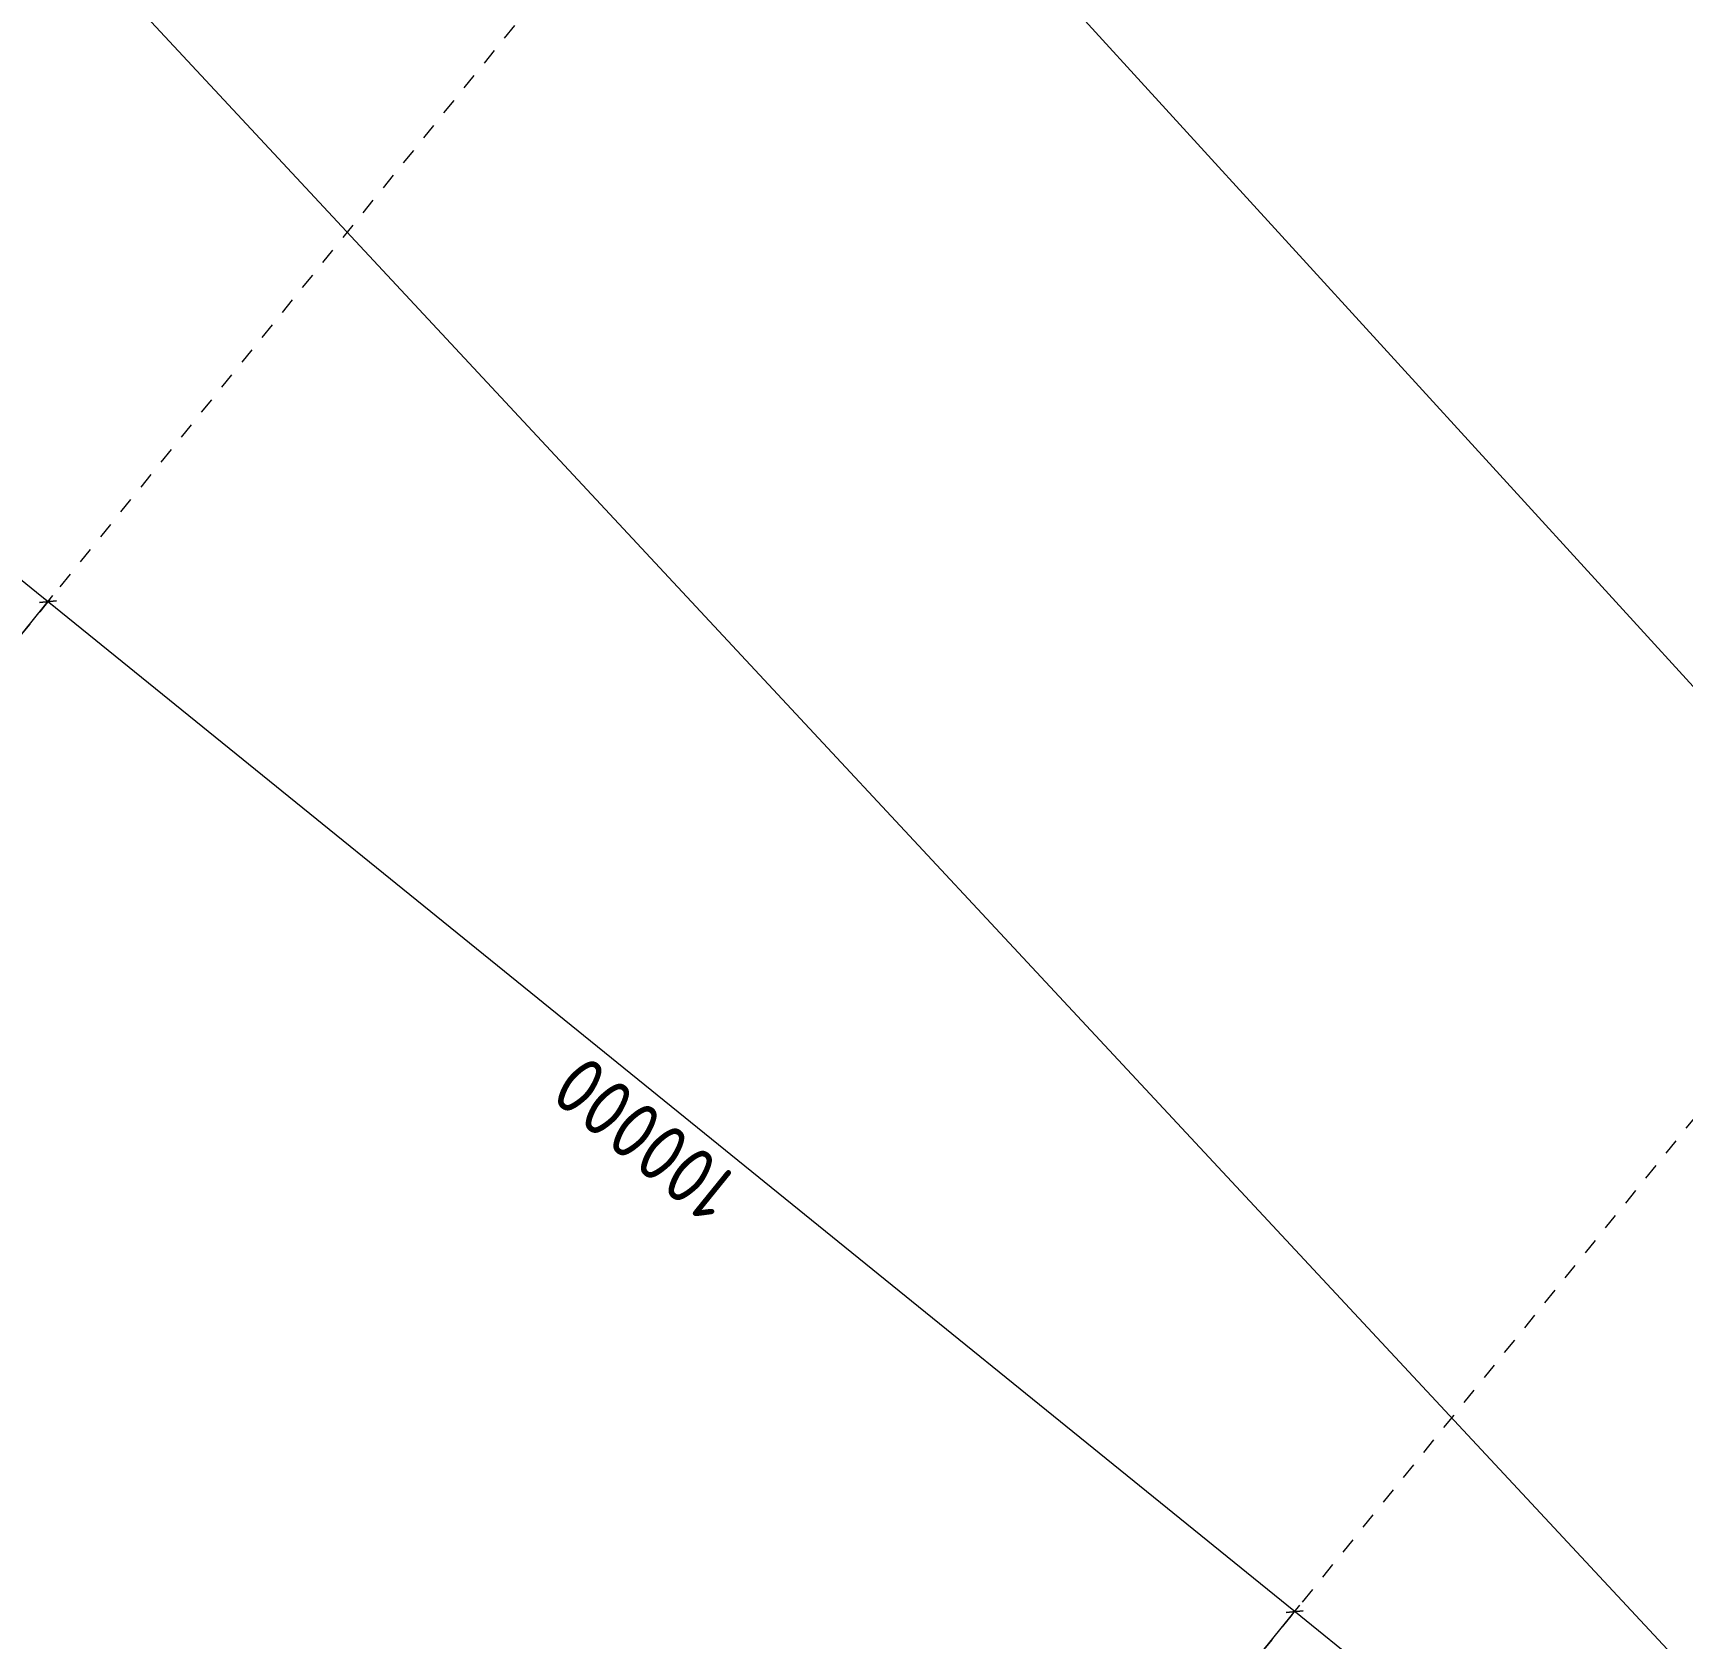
# Model space of a CAD drawing. Header units: metres. Extents: x 507649 to 509016, y 6966950 to 6967777.
# Drawn here: x 507803.55 to 507813.83, y 6967103.1 to 6967113.1 of the extents above; entities that cross this region are included whole.
import ezdxf

# ---------------------------------------------------------------- set-up
doc = ezdxf.new("R2010")
doc.units = ezdxf.units.M
doc.linetypes.add('Grid Line', pattern=[2.1, 1.2, -0.3, 0.3, -0.3])
doc.layers.get('DEFPOINTS').update_dxf_attribs({"color": 11})
doc.layers.add('C_WIPEOUT', color=7, linetype='Continuous')
doc.layers.add('XREF', color=7, linetype='Continuous')
doc.layers.add('D_UG_PIPES', color=1, linetype='EXIST_SWD', lineweight=0)
doc.layers.add('G-ANNO-TEXT', color=47, linetype='Continuous', lineweight=5, plot=False)
doc.layers.add('S-GRID', color=47, linetype='Continuous', lineweight=5, plot=False)
doc.styles.add('Arial_1', font='ISOCP.shx', dxfattribs={"height": 360})
doc.styles.get("Standard").update_dxf_attribs({"font": 'ARIALN.TTF'})
doc.linetypes.add('EXIST_SWD', pattern='A,5,-2.5,5,-2,["SWD",Standard,S=2.5,R=0,X=0,Y=-1.25],-8,5,-2.5,5,-2.5', length=37.5)
doc.dimstyles.new('2_5-CON-Diagonal-_mm__O', dxfattribs={"dimscale": 30.48, "dimtxt": 127.532425, "dimasz": 2.46063, "dimexe": 1.64042, "dimexo": 0.0625, "dimgap": 2.46063, "dimtad": 1, "dimdec": 0, "dimlfac": 10, "dimzin": 0, "dimdsep": 46, "dimtxsty": 'Arial_1', "dimblk1": 'OBLIQUE', "dimblk2": 'OBLIQUE', "dimsah": 1, "dimcen": 0.09, "dimdle": 1.64042, "dimazin": 0, "dimtfac": 1, "dimtdec": 4, "dimtix": 1, "dimtmove": 0, "dimatfit": 3, "dimfxl": 8.2021, "dimfxlon": 1, "dimtvp": 1, "dimtfill": 1, "dimtolj": 1, "dimtzin": 0, "dimlwd": 15, "dimlwe": 15, "dimarcsym": 2})

# ---------------------------------------------------------------- blocks, each defined once
blk = doc.blocks.new('_Oblique')
at = {"color": 0, "linetype": 'ByBlock', "lineweight": -2}
blk.add_line((-0.5, -0.5), (0.5, 0.5), dxfattribs=at)
blk = doc.blocks.new('*D60')
at = {"layer": 'DEFPOINTS', "color": 0, "transparency": 16777216}
for p in [(-2384407, 4058188), (-2383593, 4055825), (-2393862, 4054933)]:
    blk.add_point(p, dxfattribs=at)
at = {"layer": 'G-ANNO-TEXT', "color": 0, "lineweight": 15, "transparency": 16777216}
for p, q in [((-2384406, 4058187), (-2383576, 4055777)), ((-2393095, 4052553), (-2383545, 4055841)), ((-2393861, 4054931), (-2393032, 4052522))]:
    blk.add_line(p, q, dxfattribs=at)
at = {"layer": 'G-ANNO-TEXT', "color": 0, "lineweight": 15, "transparency": 16777216, "xscale": 75, "yscale": 75, "zscale": 75}
for p, rotation in [((-2383593, 4055825), 19.00040711758406), ((-2393048, 4052569), 199.000407117584)]:
    blk.add_blockref('_Oblique', p, dxfattribs=dict(at, rotation=rotation))
at = {"layer": 'G-ANNO-TEXT', "color": 0, "lineweight": 15, "transparency": 16777216, "insert": (-2388405, 4054441), "char_height": 360, "width": 576.84, "attachment_point": 5, "rotation": 19.0004, "style": 'Arial_1', "bg_fill": 3, "box_fill_scale": 1.1, "bg_fill_color": 256, "bg_fill_true_color": 13158600, "bg_fill_transparency": 0}
blk.add_mtext('\\A1;100000', dxfattribs=at)
blk = doc.blocks.new('*D61')
at = {"layer": 'DEFPOINTS', "color": 0, "transparency": 16777216}
for p in [(-2374951, 4061444), (-2374138, 4059080), (-2384407, 4058188)]:
    blk.add_point(p, dxfattribs=at)
at = {"layer": 'G-ANNO-TEXT', "color": 0, "lineweight": 15, "transparency": 16777216}
for p, q in [((-2374951, 4061442), (-2374121, 4059033)), ((-2383640, 4055808), (-2374090, 4059097)), ((-2384406, 4058187), (-2383576, 4055777))]:
    blk.add_line(p, q, dxfattribs=at)
at = {"layer": 'G-ANNO-TEXT', "color": 0, "lineweight": 15, "transparency": 16777216, "xscale": 75, "yscale": 75, "zscale": 75}
for p, rotation in [((-2374138, 4059080), 19.00040711758406), ((-2383593, 4055825), 199.000407117584)]:
    blk.add_blockref('_Oblique', p, dxfattribs=dict(at, rotation=rotation))
at = {"layer": 'G-ANNO-TEXT', "color": 0, "lineweight": 15, "transparency": 16777216, "insert": (-2378949, 4057697), "char_height": 360, "width": 576.84, "attachment_point": 5, "rotation": 19.0004, "style": 'Arial_1', "bg_fill": 3, "box_fill_scale": 1.1, "bg_fill_color": 256, "bg_fill_true_color": 13158600, "bg_fill_transparency": 0}
blk.add_mtext('\\A1;100000', dxfattribs=at)
blk = doc.blocks.new('*D62')
at = {"layer": 'DEFPOINTS', "color": 0, "transparency": 16777216}
for p in [(-2365496, 4064700), (-2364682, 4062336), (-2374951, 4061444)]:
    blk.add_point(p, dxfattribs=at)
at = {"layer": 'G-ANNO-TEXT', "color": 0, "lineweight": 15, "transparency": 16777216}
for p, q in [((-2365496, 4064698), (-2364666, 4062289)), ((-2374185, 4059064), (-2364635, 4062352)), ((-2374951, 4061442), (-2374121, 4059033))]:
    blk.add_line(p, q, dxfattribs=at)
at = {"layer": 'G-ANNO-TEXT', "color": 0, "lineweight": 15, "transparency": 16777216, "xscale": 75, "yscale": 75, "zscale": 75}
for p, rotation in [((-2364682, 4062336), 19.00040711758406), ((-2374138, 4059080), 199.000407117584)]:
    blk.add_blockref('_Oblique', p, dxfattribs=dict(at, rotation=rotation))
at = {"layer": 'G-ANNO-TEXT', "color": 0, "lineweight": 15, "transparency": 16777216, "insert": (-2369494, 4060953), "char_height": 360, "width": 576.84, "attachment_point": 5, "rotation": 19.0004, "style": 'Arial_1', "bg_fill": 3, "box_fill_scale": 1.1, "bg_fill_color": 256, "bg_fill_true_color": 13158600, "bg_fill_transparency": 0}
blk.add_mtext('\\A1;100000', dxfattribs=at)
blk = doc.blocks.new('XE_SURVEY')
at = {"layer": 'D_UG_PIPES', "flags": 128}
for points in [[(507908.319, 6967041.023), (507901.156, 6967044.393), (507883.532, 6967052.311), (507865.913, 6967063.234), (507849.428, 6967075.402), (507831.886, 6967089.689), (507819.758, 6967102.605), (507806.403, 6967117.23), (507792.952, 6967131.789), (507779.254, 6967146.506), (507765.695, 6967161.128), (507752.359, 6967175.722), (507738.578, 6967190.613), (507734.186, 6967195.231)], [(507730.39, 6967192.149), (507734.956, 6967187.093), (507748.424, 6967172.325), (507762.335, 6967157.828), (507776.089, 6967143.52), (507789.792, 6967128.719), (507803.398, 6967114.121), (507817.013, 6967099.51), (507829.191, 6967086.966), (507847.66, 6967072.393), (507863.731, 6967060.243), (507881.366, 6967049.225), (507899.904, 6967040.191)]]:
    blk.add_lwpolyline(points, dxfattribs=at)
blk = doc.blocks.new('25027_BNP_Skygate Play-Sheet - 000101 - SITE PLAN')
at = {"layer": 'G-ANNO-TEXT', "lineweight": 15}
dim = blk.add_linear_dim(base=(-2383592.69, 4055824.64), p1=(-2393861.79, 4054932.69), p2=(-2384406.63, 4058188.44), angle=19.000407, dimstyle='2_5-CON-Diagonal-_mm__O', override={"dimpost": '<>', "dimfxl": 1000}, dxfattribs=at)
dim.commit()
dim.dimension.update_dxf_attribs({"geometry": '*D60', "text_midpoint": (-2388404.54, 4054441.48)})
dim = blk.add_linear_dim(base=(-2374137.53, 4059080.39), p1=(-2384406.63, 4058188.44), p2=(-2374951.47, 4061444.18), angle=19.000407, dimstyle='2_5-CON-Diagonal-_mm__O', override={"dimpost": '<>', "dimfxl": 1000}, dxfattribs=at)
dim.commit()
dim.dimension.update_dxf_attribs({"geometry": '*D61', "text_midpoint": (-2378949.37, 4057697.22)})
dim = blk.add_linear_dim(base=(-2364682.37, 4062336.14), p1=(-2374951.47, 4061444.18), p2=(-2365496.31, 4064699.93), angle=19.000407, dimstyle='2_5-CON-Diagonal-_mm__O', override={"dimpost": '<>', "dimfxl": 1000}, dxfattribs=at)
dim.commit()
dim.dimension.update_dxf_attribs({"geometry": '*D62', "text_midpoint": (-2369494.21, 4060952.97)})
at = {"layer": 'S-GRID', "linetype": 'Grid Line'}
for p, q in [((-2342615.57, 3967536.09), (-2376775.91, 4066742.63)), ((-2353191.81, 3967536.09), (-2386231.08, 4063486.88))]:
    blk.add_line(p, q, dxfattribs=at)
blk = doc.blocks.new('XE_ARCH')
at = {"xscale": 0.001, "yscale": 0.001, "zscale": 0.001, "rotation": 121.996}
blk.add_blockref('25027_BNP_Skygate Play-Sheet - 000101 - SITE PLAN', (509988.126, 6971273.77), dxfattribs=at)

msp = doc.modelspace()

# ---------------------------------------------------------------- block references
at = {"layer": 'XREF'}
msp.add_blockref('XE_SURVEY', (0, 0), dxfattribs=at)

# ---------------------------------------------------------------- next in the draw order: wipeouts: each hides what was drawn before it
msp.add_wipeout([(507723.801, 6967241.809), (507736.904, 6967250.006), (507760.737, 6967264.909), (507764.668, 6967265.965), (507815.213, 6967293.86), (507837.491, 6967302.375), (507839.856, 6967300.276), (507840.896, 6967298.8), (507842.066, 6967296.591), (507838.872, 6967292.808), (507837.564, 6967289.751), (507837.011, 6967286.384), (507836.281, 6967278.329), (507836.997, 6967265.973), (507843.107, 6967257.956), (507857.848, 6967234.386), (507868.331, 6967217.506), (507880.294, 6967198.564), (507889.541, 6967183.512), (507900.242, 6967166.475), (507910.841, 6967149.644), (507913.312, 6967147.539), (507914.126, 6967146.222), (507912.841, 6967145.394), (507912.438, 6967143.459), (507911.537, 6967137.386), (507916.136, 6967130.337), (507919.215, 6967125.409), (507922.188, 6967124.485), (507928.054, 6967123.687), (507927.787, 6967121.726), (507927.763, 6967120.699), (507927.929, 6967120.068), (507928.09, 6967119.323), (507928.49, 6967118.497), (507930.348, 6967115.516), (507935.395, 6967107.452), (507936.36, 6967105.624), (507936.707, 6967104.696), (507936.928, 6967103.657), (507937.109, 6967102.674), (507937.164, 6967101.649), (507937.167, 6967100.897), (507937.167, 6967100.126), (507936.957, 6967099.138), (507936.633, 6967098.17), (507936.642, 6967097.706), (507936.01, 6967096.229), (507934.973, 6967094.478), (507929.093, 6967087.252), (507926.762, 6967084.378), (507923.377, 6967080.302), (507921.708, 6967078.211), (507915.396, 6967070.452), (507914.665, 6967069.463), (507914.151, 6967068.891), (507913.145, 6967067.757), (507911.627, 6967066.426), (507910.372, 6967065.576), (507908.571, 6967064.662), (507906.659, 6967064.013), (507905.672, 6967063.792), (507903.666, 6967063.565), (507902.15, 6967063.583), (507900.646, 6967063.763), (507899.169, 6967064.104), (507898.189, 6967064.368), (507897.729, 6967064.607), (507892.083, 6967067.689), (507875.813, 6967077.913), (507861.169, 6967088.984), (507846.138, 6967100.951), (507841.013, 6967105.441), (507839.923, 6967106.572), (507832.256, 6967113.112), (507824.402, 6967120.622), (507817.995, 6967127.123), (507809.341, 6967136.23), (507805.337, 6967140.446), (507800.517, 6967145.522), (507791.256, 6967155.273), (507776.507, 6967170.803), (507760.708, 6967187.438), (507754.44, 6967194.163), (507747.33, 6967201.791), (507740.584, 6967210.474), (507730.916, 6967225.557), (507725.564, 6967234.491), (507724.563, 6967241.369)]).dxf.layer = 'C_WIPEOUT'

# ---------------------------------------------------------------- next in the draw order: block references
msp.add_blockref('XE_ARCH', (0, 0), dxfattribs=at)

doc.saveas('drawing.dxf')
